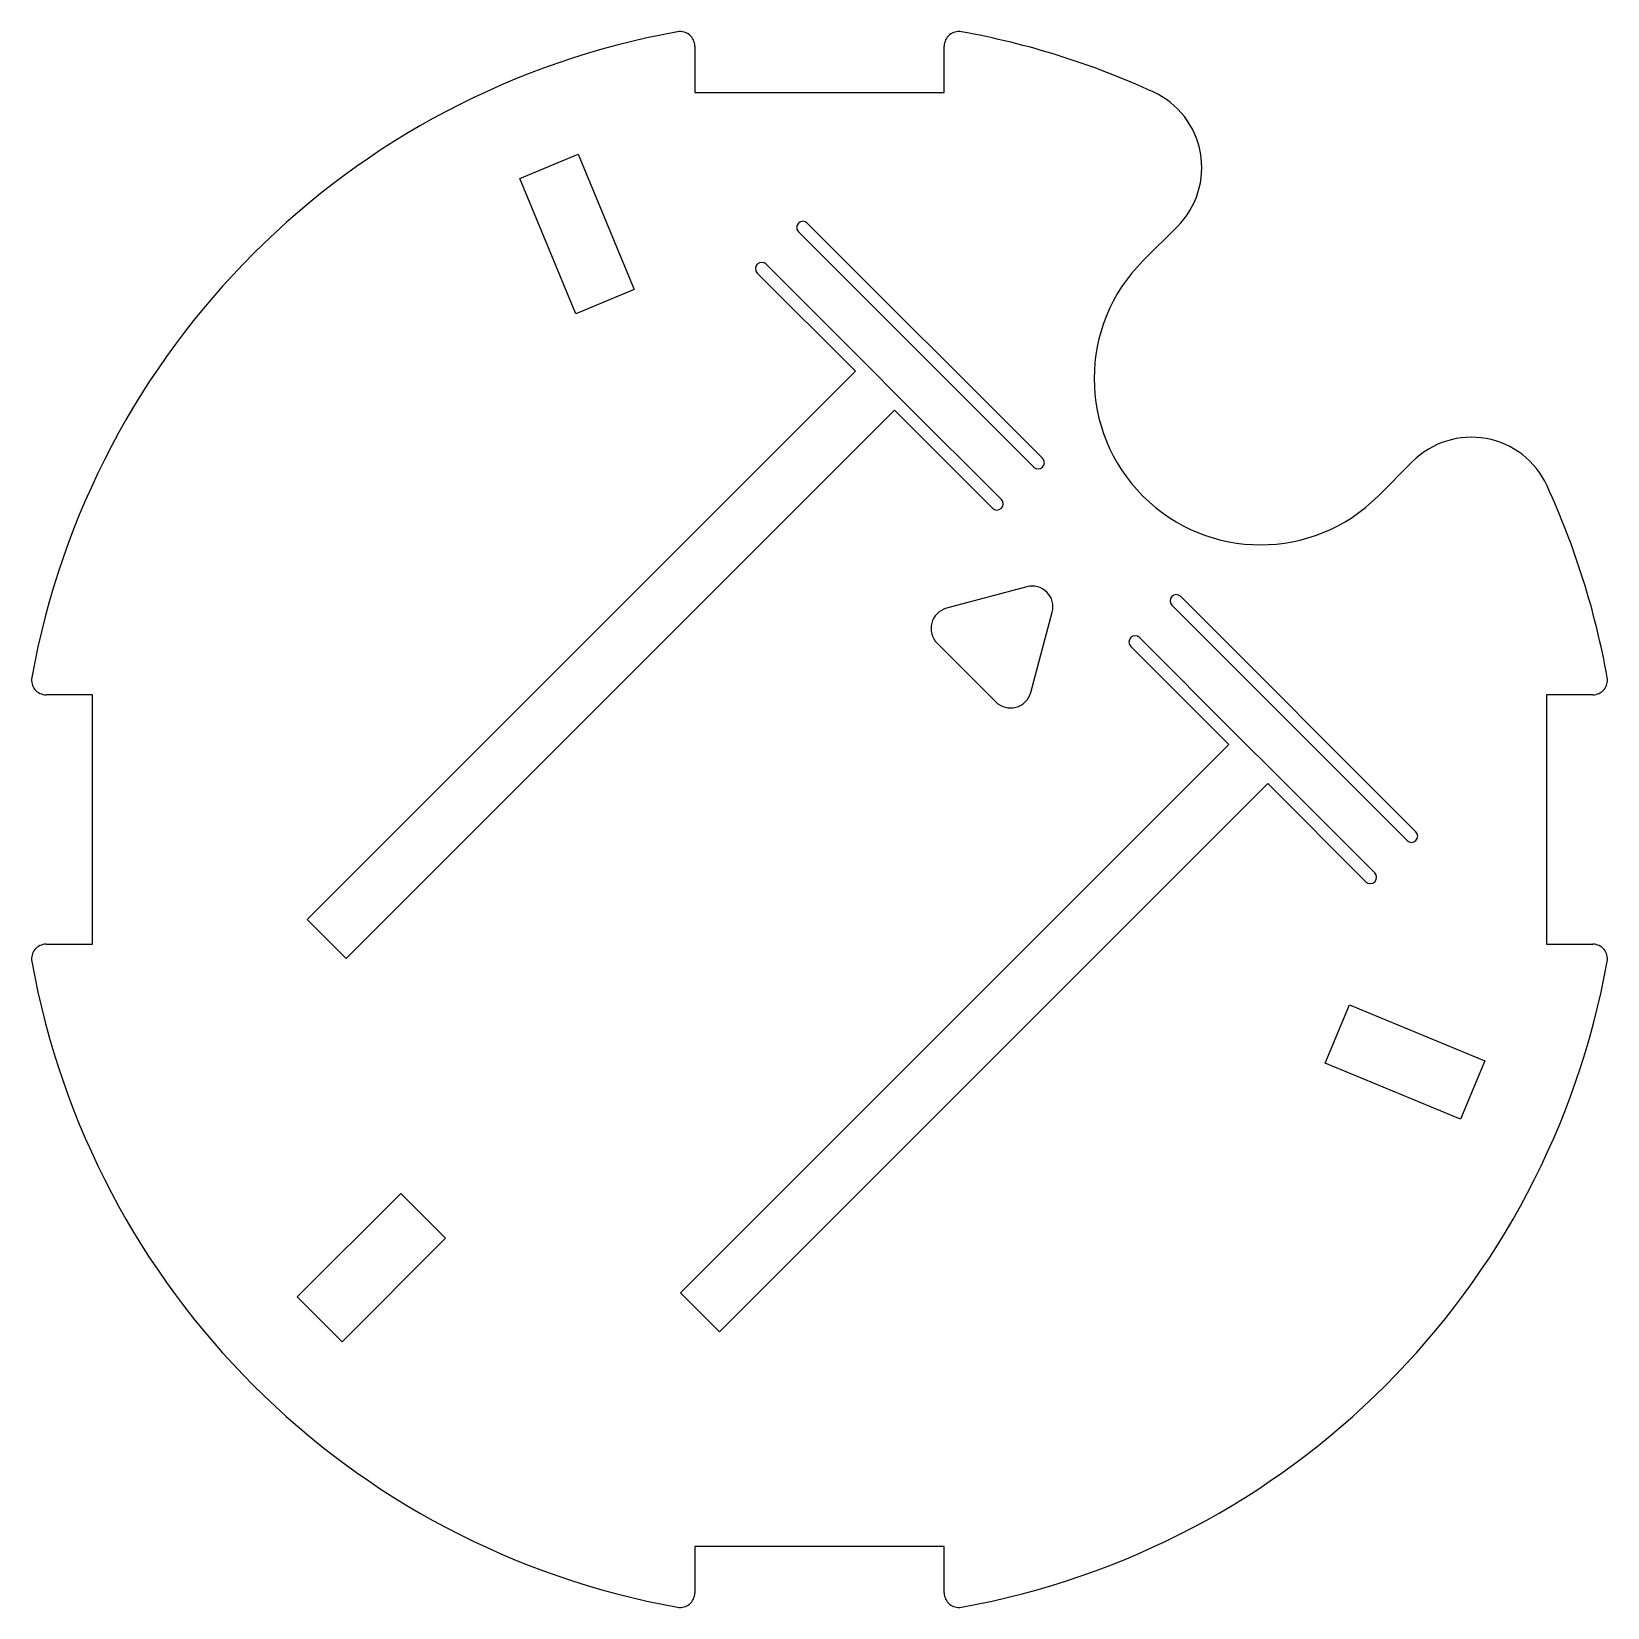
# Model space of a CAD drawing. Header units: millimetres. Extents: x -37.9 to 37.9, y -37.9 to 37.9.
import ezdxf

# ---------------------------------------------------------------- set-up
doc = ezdxf.new("R2010")
doc.units = ezdxf.units.MM
doc.layers.add('Shape2DView026', color=7, linetype='CONTINUOUS')

msp = doc.modelspace()

# ---------------------------------------------------------------- linework, layer by layer
at = {"layer": 'Shape2DView026'}
for p, q in [((-6, 37.201), (-6, 34.962)), ((6, 34.962), (6, 37.201)), ((-6, 34.962), (6, 34.962)), ((-14.42, 30.828), (-11.602, 31.995)), ((-11.602, 31.995), (-8.907, 25.489)), ((-11.725, 24.321), (-14.42, 30.828)), ((-1.011, 28.263), (10.303, 16.949)), ((10.727, 17.374), (-0.587, 28.687)), ((15.556, 26.87), (17.215, 28.529)), ((2.15, 21.991), (-2.567, 26.707)), ((-2.991, 26.283), (1.725, 21.567)), ((-8.907, 25.489), (-11.725, 24.321)), ((2.15, 21.991), (4.031, 20.11)), ((-24.65, -4.808), (1.725, 21.567)), ((8.747, 15.394), (4.031, 20.11)), ((3.606, 19.686), (-22.769, -6.689)), ((3.606, 19.686), (8.323, 14.969)), ((28.529, 17.215), (26.87, 15.556)), ((9.969, 11.194), (6.105, 10.158)), ((17.374, 10.727), (28.687, -0.587)), ((10.158, 6.105), (11.194, 9.969)), ((28.263, -1.011), (16.949, 10.303)), ((5.657, 8.485), (8.485, 5.657)), ((15.394, 8.747), (20.11, 4.031)), ((19.686, 3.606), (14.969, 8.323)), ((-34.962, 6), (-37.201, 6)), ((-34.962, -6), (-34.962, 6)), ((37.201, 6), (34.962, 6)), ((34.962, 6), (34.962, -6)), ((20.11, 4.031), (21.991, 2.15)), ((-6.689, -22.769), (19.686, 3.606)), ((21.567, 1.725), (-4.808, -24.65)), ((26.283, -2.991), (21.567, 1.725)), ((21.991, 2.15), (26.707, -2.567)), ((-22.769, -6.689), (-24.65, -4.808)), ((-37.201, -6), (-34.962, -6)), ((34.962, -6), (37.201, -6)), ((24.321, -11.725), (25.489, -8.907)), ((25.489, -8.907), (31.995, -11.602)), ((30.828, -14.42), (24.321, -11.725)), ((31.995, -11.602), (30.828, -14.42)), ((-25.12, -22.963), (-20.14, -17.983)), ((-20.14, -17.983), (-17.983, -20.14)), ((-17.983, -20.14), (-22.963, -25.12)), ((-22.963, -25.12), (-25.12, -22.963)), ((-4.808, -24.65), (-6.689, -22.769)), ((-6, -34.962), (-6, -37.201)), ((6, -34.962), (-6, -34.962)), ((6, -37.201), (6, -34.962))]:
    msp.add_line(p, q, dxfattribs=at)
for centre, radius, start, end in [((-6.7, 37.201), 0.7, 0, 100.20954), ((6.7, 37.201), 0.7, 79.79046, 180), ((0, 0), 38.5, 100.20954, 169.79046), ((0, 0), 38.5, 65.35441, 79.79046), ((14.387, 31.357), 4, -45, 65.35441), ((-0.799, 28.475), 0.3, 45, -135), ((-2.779, 26.495), 0.3, 45, -135), ((21.213, 21.213), 8, 135, -45), ((31.357, 14.387), 4, 24.64559, 135), ((10.515, 17.161), 0.3, -135, 45), ((0, 0), 38.5, 10.20954, 24.64559), ((8.535, 15.182), 0.3, -135, 45), ((10.228, 10.228), 1, -15, 105), ((17.161, 10.515), 0.3, 45, -135), ((6.364, 9.192), 1, 105, -135), ((15.182, 8.535), 0.3, 45, -135), ((-37.201, 6.7), 0.7, 169.79046, -90), ((37.201, 6.7), 0.7, -90, 10.20954), ((9.192, 6.364), 1, -135, -15), ((28.475, -0.799), 0.3, -135, 45), ((26.495, -2.779), 0.3, -135, 45), ((-37.201, -6.7), 0.7, 90, -169.79046), ((37.201, -6.7), 0.7, -10.20954, 90), ((0, 0), 38.5, -169.79046, -100.20954), ((0, 0), 38.5, -79.79046, -10.20954), ((-6.7, -37.201), 0.7, -100.20954, 0), ((6.7, -37.201), 0.7, -180, -79.79046)]:
    msp.add_arc(centre, radius, start, end, dxfattribs=at)

doc.saveas('drawing.dxf')
